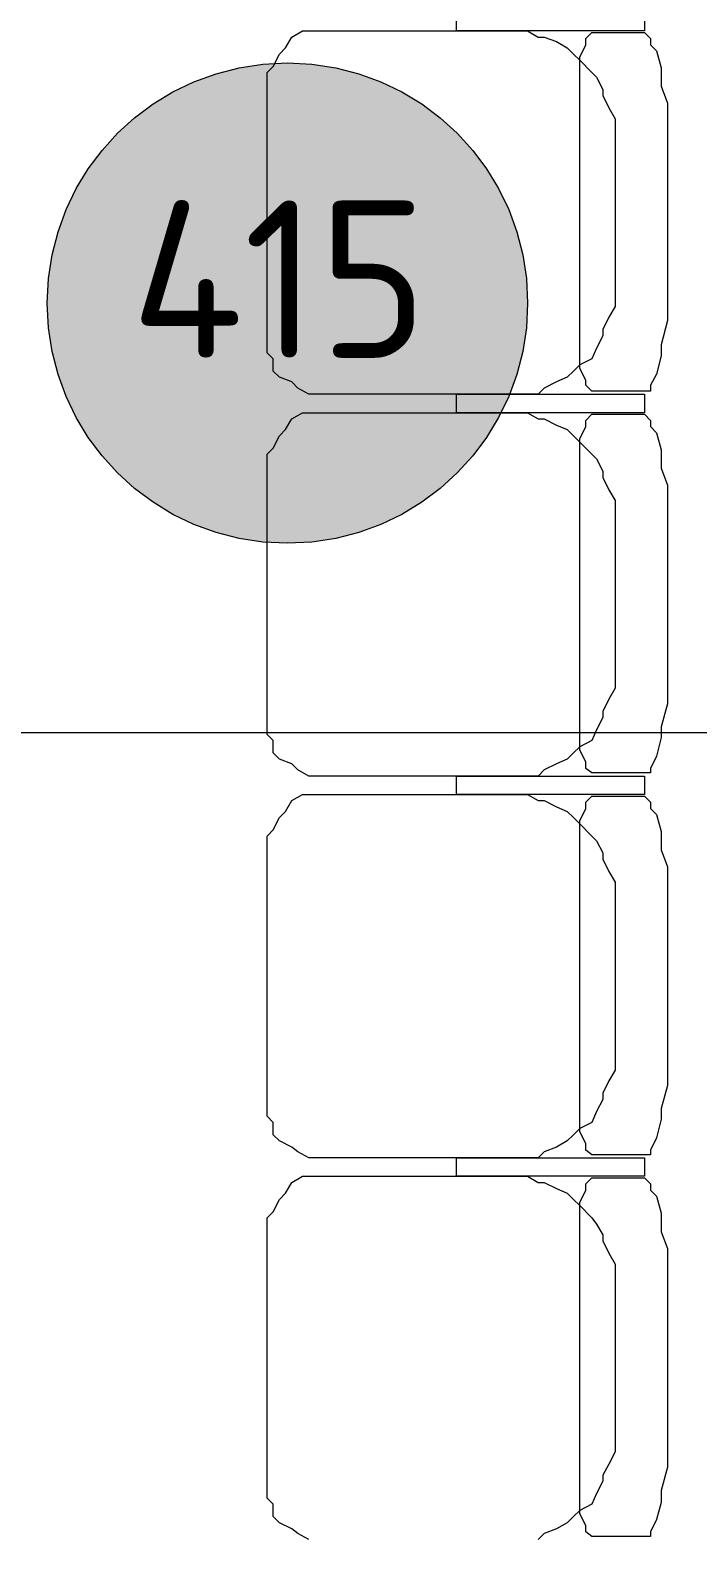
# Model space of a CAD drawing. Header units: millimetres. Extents: x 0 to 1189, y 0 to 841.
# Drawn here: x 539.34 to 547.94, y 340.6 to 360.03 of the extents above; entities that cross this region are included whole.
import ezdxf

# ---------------------------------------------------------------- set-up
doc = ezdxf.new("R2010")
doc.units = ezdxf.units.MM

msp = doc.modelspace()

# ---------------------------------------------------------------- hatches: boundary and pattern name
at = {"true_color": 0xffffff}
h = msp.add_hatch(color=7, dxfattribs=at)
edge = h.paths.add_edge_path()
edge.add_arc((542.649329, 356.518815), 3.093505, 0, 360)

# ---------------------------------------------------------------- linework, layer by layer
at = {"color": 8, "lineweight": 0, "true_color": 0x7f7f7f}
for points in [[(544.827832, 360.024321), (544.827832, 360.262321)], [(547.246836, 360.262321), (547.246836, 360.024321)], [(542.626829, 359.80632), (542.705829, 359.945321)], [(542.705829, 359.945321), (542.844829, 360.024321)], [(542.844829, 360.024321), (543.00383, 360.024321)], [(543.00383, 360.024321), (543.08283, 360.024321)], [(543.08283, 360.024321), (545.421833, 360.024321)], [(547.246836, 360.024321), (544.827832, 360.024321)], [(545.421833, 360.024321), (545.580834, 360.024321)], [(545.580834, 360.024321), (545.739834, 360.024321)], [(545.739834, 360.024321), (545.877834, 359.945321)], [(545.877834, 359.945321), (545.957834, 359.945321)], [(545.957834, 359.945321), (546.115834, 359.886321)], [(546.115834, 359.886321), (546.254835, 359.80632)], [(546.413835, 359.68732), (546.492835, 359.84632)], [(546.492835, 359.925321), (546.571835, 360.004321)], [(546.492835, 359.84632), (546.492835, 359.925321)], [(546.571835, 360.004321), (546.631835, 360.004321)], [(546.631835, 360.004321), (547.246836, 360.004321)], [(547.246836, 360.004321), (547.325836, 359.925321)], [(547.325836, 359.925321), (547.325836, 359.84632)], [(547.325836, 359.84632), (547.404836, 359.76732)], [(542.467829, 359.56832), (542.546829, 359.72732)], [(542.546829, 359.72732), (542.626829, 359.80632)], [(546.254835, 359.80632), (546.333835, 359.72732)], [(546.333835, 359.72732), (546.413835, 359.64832)], [(546.413835, 359.013319), (546.413835, 359.68732)], [(547.404836, 359.76732), (547.464836, 359.54832)], [(542.388829, 359.48932), (542.467829, 359.56832)], [(542.388829, 357.169316), (542.388829, 359.48932)], [(546.413835, 359.64832), (546.571835, 359.48932)], [(546.571835, 359.48932), (546.631835, 359.42932)], [(547.464836, 359.54832), (547.464836, 359.31132)], [(546.631835, 359.42932), (546.710835, 359.27132)], [(546.710835, 359.27132), (546.710835, 359.192319)], [(547.464836, 359.31132), (547.543837, 359.092319)], [(546.710835, 359.192319), (546.789835, 359.033319)], [(547.543837, 359.092319), (547.543837, 358.854319)], [(546.413835, 356.356315), (546.413835, 359.013319)], [(546.789835, 359.033319), (546.869835, 358.894319)], [(546.869835, 358.894319), (546.869835, 358.736319)], [(546.869835, 358.736319), (546.869835, 358.597319)], [(547.543837, 358.854319), (547.543837, 358.557318)], [(546.869835, 358.597319), (546.869835, 357.586317)], [(547.543837, 358.557318), (547.543837, 356.812316)], [(546.869835, 357.586317), (546.869835, 356.713316)], [(542.388829, 356.019315), (542.388829, 357.169316)], [(547.543837, 356.812316), (547.543837, 356.515315)], [(546.869835, 356.713316), (546.869835, 356.634316)], [(546.869835, 356.634316), (546.869835, 356.475315)], [(546.413835, 355.980315), (546.413835, 356.356315)], [(546.869835, 356.475315), (546.789835, 356.336315)], [(547.543837, 356.515315), (547.543837, 356.297315)], [(546.789835, 356.336315), (546.710835, 356.178315)], [(546.710835, 356.178315), (546.710835, 356.099315)], [(547.543837, 356.297315), (547.464836, 355.980315)], [(542.388829, 355.880314), (542.388829, 356.019315)], [(546.413835, 355.841314), (546.413835, 355.980315)], [(546.710835, 356.099315), (546.631835, 355.940314)], [(547.464836, 355.980315), (547.464836, 355.841314)], [(542.467829, 355.801314), (542.388829, 355.880314)], [(542.467829, 355.643314), (542.467829, 355.801314)], [(546.413835, 355.682314), (546.413835, 355.841314)], [(546.571835, 355.801314), (546.413835, 355.722314)], [(546.631835, 355.940314), (546.571835, 355.801314)], [(547.464836, 355.841314), (547.404836, 355.603314)], [(542.546829, 355.563314), (542.467829, 355.643314)], [(546.333835, 355.643314), (546.254835, 355.563314)], [(546.413835, 355.722314), (546.333835, 355.643314)], [(546.492835, 355.524314), (546.413835, 355.682314)], [(547.404836, 355.603314), (547.325836, 355.464314)], [(542.705829, 355.504314), (542.546829, 355.563314)], [(542.784829, 355.424314), (542.705829, 355.504314)], [(542.923829, 355.345314), (542.784829, 355.424314)], [(545.957834, 355.424314), (545.877834, 355.345314)], [(546.115834, 355.504314), (545.957834, 355.424314)], [(546.254835, 355.563314), (546.115834, 355.504314)], [(546.492835, 355.464314), (546.492835, 355.524314)], [(546.571835, 355.385314), (546.492835, 355.464314)], [(546.631835, 355.385314), (546.571835, 355.385314)], [(547.246836, 355.385314), (546.631835, 355.385314)], [(547.325836, 355.385314), (547.246836, 355.385314)], [(547.325836, 355.464314), (547.325836, 355.385314)], [(543.08283, 355.345314), (542.923829, 355.345314)], [(545.421833, 355.345314), (543.08283, 355.345314)], [(544.827832, 355.345314), (547.246836, 355.345314)], [(544.827832, 355.107313), (544.827832, 355.345314)], [(545.580834, 355.345314), (545.421833, 355.345314)], [(545.739834, 355.345314), (545.580834, 355.345314)], [(545.877834, 355.345314), (545.739834, 355.345314)], [(547.246836, 355.345314), (547.246836, 355.107313)], [(542.626829, 354.889313), (542.705829, 355.028313)], [(542.705829, 355.028313), (542.844829, 355.107313)], [(542.844829, 355.107313), (543.00383, 355.107313)], [(543.00383, 355.107313), (543.08283, 355.107313)], [(543.08283, 355.107313), (545.421833, 355.107313)], [(547.246836, 355.107313), (544.827832, 355.107313)], [(545.421833, 355.107313), (545.580834, 355.107313)], [(545.580834, 355.107313), (545.739834, 355.107313)], [(545.739834, 355.107313), (545.877834, 355.028313)], [(545.877834, 355.028313), (545.957834, 355.028313)], [(545.957834, 355.028313), (546.115834, 354.949313)], [(546.492835, 355.008313), (546.571835, 355.087313)], [(546.492835, 354.929313), (546.492835, 355.008313)], [(546.571835, 355.087313), (546.631835, 355.087313)], [(546.631835, 355.087313), (547.246836, 355.087313)], [(547.246836, 355.087313), (547.325836, 355.008313)], [(547.325836, 355.008313), (547.325836, 354.929313)], [(542.467829, 354.651313), (542.546829, 354.810313)], [(542.546829, 354.810313), (542.626829, 354.889313)], [(546.115834, 354.949313), (546.254835, 354.889313)], [(546.254835, 354.889313), (546.333835, 354.810313)], [(546.333835, 354.810313), (546.413835, 354.730313)], [(546.413835, 354.770313), (546.492835, 354.929313)], [(547.325836, 354.929313), (547.404836, 354.849313)], [(547.404836, 354.849313), (547.464836, 354.631312)], [(542.388829, 354.572312), (542.467829, 354.651313)], [(546.413835, 354.096312), (546.413835, 354.770313)], [(546.413835, 354.730313), (546.571835, 354.572312)], [(547.464836, 354.631312), (547.464836, 354.393312)], [(542.388829, 352.252309), (542.388829, 354.572312)], [(546.571835, 354.572312), (546.631835, 354.512312)], [(546.631835, 354.512312), (546.710835, 354.354312)], [(546.710835, 354.354312), (546.710835, 354.274312)], [(546.710835, 354.274312), (546.789835, 354.116312)], [(547.464836, 354.393312), (547.543837, 354.175312)], [(546.413835, 351.439308), (546.413835, 354.096312)], [(546.789835, 354.116312), (546.869835, 353.977311)], [(547.543837, 354.175312), (547.543837, 353.937311)], [(546.869835, 353.977311), (546.869835, 353.818311)], [(547.543837, 353.937311), (547.543837, 353.640311)], [(546.869835, 353.818311), (546.869835, 353.680311)], [(546.869835, 353.680311), (546.869835, 352.668309)], [(547.543837, 353.640311), (547.543837, 351.895308)], [(546.869835, 352.668309), (546.869835, 351.796308)], [(542.388829, 351.102307), (542.388829, 352.252309)], [(547.543837, 351.895308), (547.543837, 351.598308)], [(546.869835, 351.796308), (546.869835, 351.717308)], [(546.869835, 351.717308), (546.869835, 351.558308)], [(546.869835, 351.558308), (546.789835, 351.419308)], [(547.543837, 351.598308), (547.543837, 351.360307)], [(546.413835, 351.062307), (546.413835, 351.439308)], [(546.789835, 351.419308), (546.710835, 351.261307)], [(547.543837, 351.360307), (547.464836, 351.062307)], [(542.388829, 350.963307), (542.388829, 351.102307)], [(546.710835, 351.181307), (546.631835, 351.023307)], [(546.710835, 351.261307), (546.710835, 351.181307)], [(542.467829, 350.884307), (542.388829, 350.963307)], [(546.413835, 350.924307), (546.413835, 351.062307)], [(546.413835, 350.765307), (546.413835, 350.924307)], [(546.631835, 351.023307), (546.571835, 350.884307)], [(547.464836, 350.924307), (547.404836, 350.686306)], [(547.464836, 351.062307), (547.464836, 350.924307)], [(542.467829, 350.725307), (542.467829, 350.884307)], [(542.546829, 350.646306), (542.467829, 350.725307)], [(546.333835, 350.725307), (546.254835, 350.646306)], [(546.413835, 350.805307), (546.333835, 350.725307)], [(546.571835, 350.884307), (546.413835, 350.805307)], [(546.492835, 350.606306), (546.413835, 350.765307)], [(542.705829, 350.587306), (542.546829, 350.646306)], [(542.784829, 350.507306), (542.705829, 350.587306)], [(546.115834, 350.587306), (545.957834, 350.507306)], [(546.254835, 350.646306), (546.115834, 350.587306)], [(546.492835, 350.527306), (546.492835, 350.606306)], [(546.571835, 350.468306), (546.492835, 350.527306)], [(547.404836, 350.686306), (547.325836, 350.527306)], [(547.325836, 350.527306), (547.325836, 350.468306)], [(542.923829, 350.428306), (542.784829, 350.507306)], [(543.08283, 350.428306), (542.923829, 350.428306)], [(545.421833, 350.428306), (543.08283, 350.428306)], [(544.827832, 350.428306), (547.246836, 350.428306)], [(544.827832, 350.190306), (544.827832, 350.428306)], [(545.580834, 350.428306), (545.421833, 350.428306)], [(545.739834, 350.428306), (545.580834, 350.428306)], [(545.877834, 350.428306), (545.739834, 350.428306)], [(545.957834, 350.507306), (545.877834, 350.428306)], [(546.631835, 350.468306), (546.571835, 350.468306)], [(547.246836, 350.468306), (546.631835, 350.468306)], [(547.325836, 350.468306), (547.246836, 350.468306)], [(547.246836, 350.428306), (547.246836, 350.190306)], [(542.705829, 350.111306), (542.844829, 350.190306)], [(542.844829, 350.190306), (543.00383, 350.190306)], [(543.00383, 350.190306), (543.08283, 350.190306)], [(543.08283, 350.190306), (545.421833, 350.190306)], [(547.246836, 350.190306), (544.827832, 350.190306)], [(545.421833, 350.190306), (545.580834, 350.190306)], [(545.580834, 350.190306), (545.739834, 350.190306)], [(545.739834, 350.190306), (545.877834, 350.111306)], [(546.492835, 350.091306), (546.571835, 350.170306)], [(546.571835, 350.170306), (546.631835, 350.170306)], [(546.631835, 350.170306), (547.246836, 350.170306)], [(547.246836, 350.170306), (547.325836, 350.091306)], [(542.546829, 349.893305), (542.626829, 349.972305)], [(542.626829, 349.972305), (542.705829, 350.111306)], [(545.877834, 350.111306), (545.957834, 350.111306)], [(545.957834, 350.111306), (546.115834, 350.031305)], [(546.115834, 350.031305), (546.254835, 349.972305)], [(546.254835, 349.972305), (546.333835, 349.893305)], [(546.413835, 349.853305), (546.492835, 350.012305)], [(546.492835, 350.012305), (546.492835, 350.091306)], [(547.325836, 350.091306), (547.325836, 350.012305)], [(547.325836, 350.012305), (547.404836, 349.932305)], [(542.467829, 349.734305), (542.546829, 349.893305)], [(546.333835, 349.893305), (546.413835, 349.813305)], [(546.413835, 349.179304), (546.413835, 349.853305)], [(546.413835, 349.813305), (546.571835, 349.655305)], [(547.404836, 349.932305), (547.464836, 349.714305)], [(542.388829, 349.655305), (542.467829, 349.734305)], [(542.388829, 347.335301), (542.388829, 349.655305)], [(546.571835, 349.655305), (546.631835, 349.595305)], [(546.631835, 349.595305), (546.710835, 349.437305)], [(547.464836, 349.714305), (547.464836, 349.476305)], [(546.710835, 349.437305), (546.710835, 349.357304)], [(546.710835, 349.357304), (546.789835, 349.199304)], [(547.464836, 349.476305), (547.543837, 349.258304)], [(546.413835, 346.5223), (546.413835, 349.179304)], [(546.789835, 349.199304), (546.869835, 349.060304)], [(547.543837, 349.258304), (547.543837, 349.020304)], [(546.869835, 349.060304), (546.869835, 348.901304)], [(547.543837, 349.020304), (547.543837, 348.723303)], [(546.869835, 348.901304), (546.869835, 348.743303)], [(546.869835, 348.743303), (546.869835, 347.751302)], [(547.543837, 348.723303), (547.543837, 346.978301)], [(546.869835, 347.751302), (546.869835, 346.879301)], [(542.388829, 346.1853), (542.388829, 347.335301)], [(546.869835, 346.879301), (546.869835, 346.800301)], [(547.543837, 346.978301), (547.543837, 346.6813)], [(546.869835, 346.6413), (546.789835, 346.5023)], [(546.869835, 346.800301), (546.869835, 346.6413)], [(547.543837, 346.6813), (547.543837, 346.4433)], [(546.413835, 346.1453), (546.413835, 346.5223)], [(546.789835, 346.5023), (546.710835, 346.3443)], [(547.543837, 346.4433), (547.464836, 346.1453)], [(546.710835, 346.2643), (546.631835, 346.106299)], [(546.710835, 346.3443), (546.710835, 346.2643)], [(542.388829, 346.046299), (542.388829, 346.1853)], [(546.413835, 346.007299), (546.413835, 346.1453)], [(546.631835, 346.106299), (546.571835, 345.967299)], [(547.464836, 346.1453), (547.464836, 346.007299)], [(542.467829, 345.967299), (542.388829, 346.046299)], [(542.467829, 345.808299), (542.467829, 345.967299)], [(546.413835, 345.888299), (546.333835, 345.808299)], [(546.413835, 345.848299), (546.413835, 346.007299)], [(546.571835, 345.967299), (546.413835, 345.888299)], [(547.464836, 346.007299), (547.404836, 345.769299)], [(542.546829, 345.729299), (542.467829, 345.808299)], [(542.705829, 345.650299), (542.546829, 345.729299)], [(546.254835, 345.729299), (546.115834, 345.650299)], [(546.333835, 345.808299), (546.254835, 345.729299)], [(546.492835, 345.689299), (546.413835, 345.848299)], [(546.492835, 345.610299), (546.492835, 345.689299)], [(547.404836, 345.769299), (547.325836, 345.610299)], [(542.784829, 345.590299), (542.705829, 345.650299)], [(542.923829, 345.511299), (542.784829, 345.590299)], [(543.08283, 345.511299), (542.923829, 345.511299)], [(545.421833, 345.511299), (543.08283, 345.511299)], [(544.827832, 345.511299), (547.246836, 345.511299)], [(544.827832, 345.273298), (544.827832, 345.511299)], [(545.580834, 345.511299), (545.421833, 345.511299)], [(545.739834, 345.511299), (545.580834, 345.511299)], [(545.877834, 345.511299), (545.739834, 345.511299)], [(545.957834, 345.590299), (545.877834, 345.511299)], [(546.115834, 345.650299), (545.957834, 345.590299)], [(546.571835, 345.551299), (546.492835, 345.610299)], [(546.631835, 345.551299), (546.571835, 345.551299)], [(547.246836, 345.551299), (546.631835, 345.551299)], [(547.325836, 345.551299), (547.246836, 345.551299)], [(547.246836, 345.511299), (547.246836, 345.273298)], [(547.325836, 345.610299), (547.325836, 345.551299)], [(542.705829, 345.194298), (542.844829, 345.273298)], [(542.844829, 345.273298), (543.00383, 345.273298)], [(543.00383, 345.273298), (543.08283, 345.273298)], [(543.08283, 345.273298), (545.421833, 345.273298)], [(547.246836, 345.273298), (544.827832, 345.273298)], [(545.421833, 345.273298), (545.580834, 345.273298)], [(545.580834, 345.273298), (545.739834, 345.273298)], [(545.739834, 345.273298), (545.877834, 345.194298)], [(542.626829, 345.055298), (542.705829, 345.194298)], [(545.877834, 345.194298), (545.957834, 345.194298)], [(545.957834, 345.194298), (546.115834, 345.114298)], [(546.115834, 345.114298), (546.254835, 345.055298)], [(546.413835, 344.936298), (546.492835, 345.094298)], [(546.492835, 345.174298), (546.571835, 345.253298)], [(546.492835, 345.094298), (546.492835, 345.174298)], [(546.571835, 345.253298), (546.631835, 345.253298)], [(546.631835, 345.253298), (547.246836, 345.253298)], [(547.246836, 345.253298), (547.325836, 345.174298)], [(547.325836, 345.174298), (547.325836, 345.094298)], [(547.325836, 345.094298), (547.404836, 345.015298)], [(542.467829, 344.817297), (542.546829, 344.976298)], [(542.546829, 344.976298), (542.626829, 345.055298)], [(546.254835, 345.055298), (546.333835, 344.976298)], [(546.333835, 344.976298), (546.413835, 344.896298)], [(546.413835, 344.262297), (546.413835, 344.936298)], [(546.413835, 344.896298), (546.571835, 344.738297)], [(547.404836, 345.015298), (547.464836, 344.797297)], [(542.388829, 344.738297), (542.467829, 344.817297)], [(542.388829, 342.398294), (542.388829, 344.738297)], [(546.571835, 344.738297), (546.631835, 344.658297)], [(547.464836, 344.797297), (547.464836, 344.559297)], [(546.631835, 344.658297), (546.710835, 344.520297)], [(546.710835, 344.520297), (546.710835, 344.440297)], [(547.464836, 344.559297), (547.543837, 344.341297)], [(546.710835, 344.440297), (546.789835, 344.282297)], [(547.543837, 344.341297), (547.543837, 344.103296)], [(546.413835, 341.605293), (546.413835, 344.262297)], [(546.789835, 344.282297), (546.869835, 344.143296)], [(546.869835, 344.143296), (546.869835, 343.984296)], [(546.869835, 343.984296), (546.869835, 343.826296)], [(547.543837, 344.103296), (547.543837, 343.806296)], [(546.869835, 343.826296), (546.869835, 342.834294)], [(547.543837, 343.806296), (547.543837, 342.061293)], [(546.869835, 342.834294), (546.869835, 341.962293)], [(542.388829, 341.268292), (542.388829, 342.398294)], [(547.543837, 342.061293), (547.543837, 341.764293)], [(546.869835, 341.962293), (546.869835, 341.883293)], [(546.869835, 341.883293), (546.869835, 341.724293)], [(546.413835, 341.228292), (546.413835, 341.605293)], [(546.869835, 341.724293), (546.789835, 341.565293)], [(547.543837, 341.764293), (547.543837, 341.526292)], [(546.789835, 341.565293), (546.710835, 341.426292)], [(546.710835, 341.426292), (546.710835, 341.347292)], [(547.543837, 341.526292), (547.464836, 341.228292)], [(542.388829, 341.129292), (542.388829, 341.268292)], [(546.413835, 341.070292), (546.413835, 341.228292)], [(546.710835, 341.347292), (546.631835, 341.189292)], [(547.464836, 341.228292), (547.464836, 341.070292)], [(542.467829, 341.050292), (542.388829, 341.129292)], [(542.467829, 340.891292), (542.467829, 341.050292)], [(546.413835, 340.931292), (546.413835, 341.070292)], [(546.571835, 341.050292), (546.413835, 340.970292)], [(546.631835, 341.189292), (546.571835, 341.050292)], [(547.464836, 341.070292), (547.404836, 340.851291)], [(542.546829, 340.812291), (542.467829, 340.891292)], [(542.705829, 340.733291), (542.546829, 340.812291)], [(546.254835, 340.812291), (546.115834, 340.733291)], [(546.333835, 340.891292), (546.254835, 340.812291)], [(546.413835, 340.970292), (546.333835, 340.891292)], [(546.492835, 340.772291), (546.413835, 340.931292)], [(547.404836, 340.851291), (547.325836, 340.693291)], [(542.784829, 340.673291), (542.705829, 340.733291)], [(542.923829, 340.594291), (542.784829, 340.673291)], [(545.957834, 340.673291), (545.877834, 340.594291)], [(546.115834, 340.733291), (545.957834, 340.673291)], [(546.492835, 340.693291), (546.492835, 340.772291)], [(546.571835, 340.633291), (546.492835, 340.693291)], [(546.631835, 340.633291), (546.571835, 340.633291)], [(547.246836, 340.633291), (546.631835, 340.633291)], [(547.325836, 340.633291), (547.246836, 340.633291)], [(547.325836, 340.693291), (547.325836, 340.633291)]]:
    msp.add_lwpolyline(points, dxfattribs=at)
at = {"color": 7, "lineweight": 0}
for points in [[(539.555824, 356.518315), (539.571796, 356.834697), (539.618674, 357.141932), (539.694905, 357.438464), (539.798934, 357.722739), (539.929207, 357.993204), (540.084171, 358.248304), (540.26227, 358.486486), (540.461951, 358.706194), (540.681659, 358.905874), (540.91984, 359.083974), (541.17494, 359.238937), (541.445405, 359.36921), (541.729681, 359.47324), (542.026213, 359.54947), (542.333447, 359.596349), (542.649829, 359.61232), (542.966035, 359.596349), (543.273115, 359.54947), (543.569514, 359.47324), (543.853675, 359.36921), (544.124043, 359.238937), (544.379062, 359.083974), (544.617177, 358.905874), (544.836832, 358.706194), (545.036472, 358.486486), (545.21454, 358.248304), (545.369481, 357.993204), (545.49974, 357.722739), (545.60376, 357.438464), (545.679986, 357.141932), (545.726863, 356.834697), (545.742834, 356.518315)], [(545.742834, 356.518315), (545.726863, 356.202109), (545.679986, 355.895029), (545.60376, 355.598631), (545.49974, 355.31447), (545.369481, 355.044102), (545.21454, 354.789082), (545.036472, 354.550967), (544.836832, 354.331312), (544.617177, 354.131673), (544.379062, 353.953604), (544.124043, 353.798663), (543.853675, 353.668405), (543.569514, 353.564385), (543.273115, 353.488158), (542.966035, 353.441282), (542.649829, 353.425311), (542.333447, 353.441282), (542.026213, 353.488158), (541.729681, 353.564385), (541.445405, 353.668405), (541.17494, 353.798663), (540.91984, 353.953604), (540.681659, 354.131673), (540.461951, 354.331312), (540.26227, 354.550967), (540.084171, 354.789082), (539.929207, 355.044102), (539.798934, 355.31447), (539.694905, 355.598631), (539.618674, 355.895029), (539.571796, 356.202109), (539.555824, 356.518315)]]:
    msp.add_lwpolyline(points, dxfattribs=at)
at = {"color": 144, "lineweight": 0, "true_color": 0x0077b0}
msp.add_lwpolyline([(630.508963, 350.985307), (530.611811, 350.985307)], dxfattribs=at)

# ---------------------------------------------------------------- texts
at = {"color": 7, "insert": (540.629567, 357.841), "char_height": 2.026853, "attachment_point": 1}
msp.add_mtext('{\\fGOSTCommon|b0|i0|c0;415}', dxfattribs=at)

doc.saveas('drawing.dxf')
